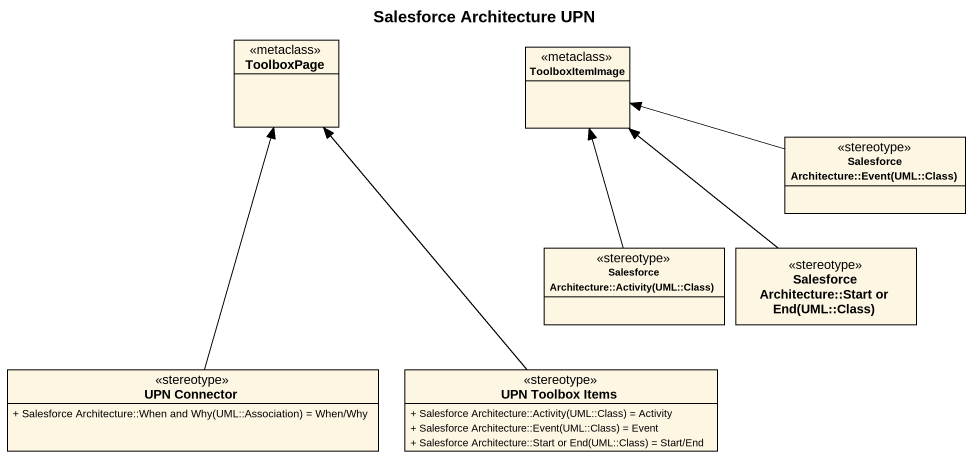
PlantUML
@startuml
title Salesforce Architecture UPN
hide circle
hide empty members
skinparam classAttributeIconSize 0
class ToolboxPage <<metaclass>>
class ToolboxItemImage <<metaclass>>
class "Salesforce Architecture::Event(UML::Class)" as Salesforce_Architecture <<stereotype>>
class "Salesforce Architecture::Activity(UML::Class)" as Salesforce_Architecture_2 <<stereotype>>
class "Salesforce Architecture::Start or End(UML::Class)" as Salesforce_Architecture_3 <<stereotype>>
class "UPN Connector" as UPN_Connector <<stereotype>> {
  {field} + Salesforce Architecture::When and Why(UML::Association) = When/Why
}
class "UPN Toolbox Items" as UPN_Toolbox_Items <<stereotype>> {
  {field} + Salesforce Architecture::Activity(UML::Class) = Activity
  {field} + Salesforce Architecture::Event(UML::Class) = Event
  {field} + Salesforce Architecture::Start or End(UML::Class) = Start/End
}
Salesforce_Architecture -left-> ToolboxItemImage
Salesforce_Architecture_2 -up-> ToolboxItemImage
Salesforce_Architecture_3 -up-> ToolboxItemImage
UPN_Connector -up-> ToolboxPage
UPN_Toolbox_Items -up-> ToolboxPage
@enduml
